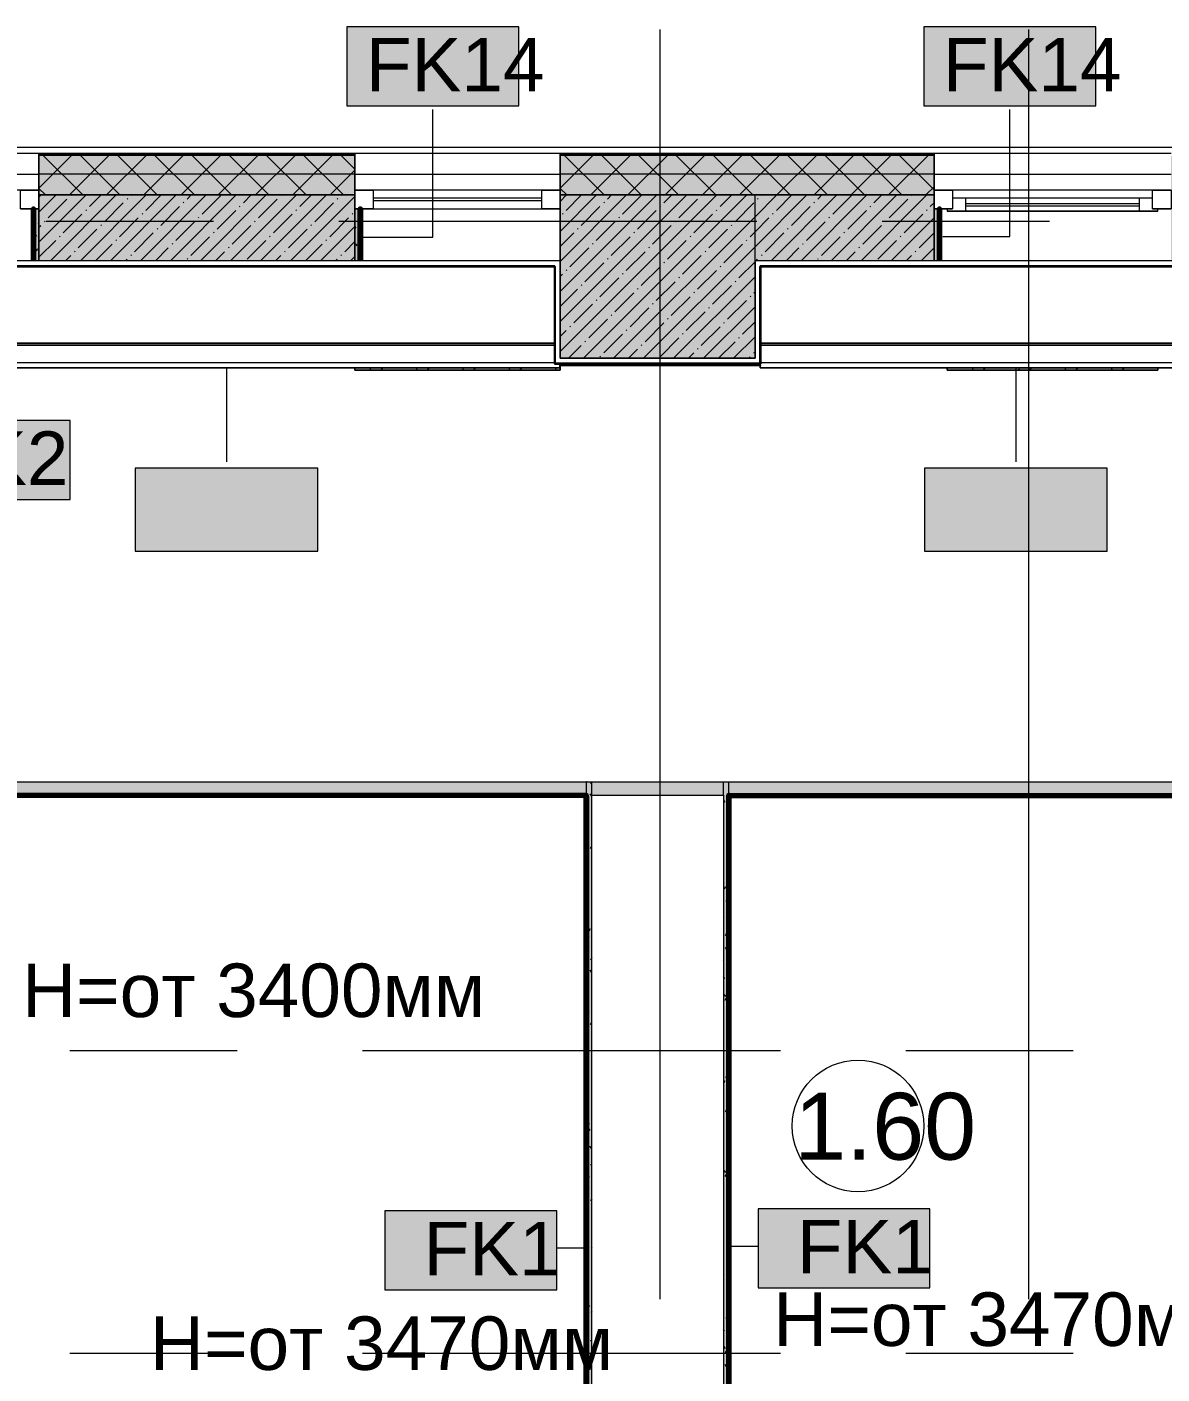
# Model space of a CAD drawing. Header units: millimetres. Extents: x -3817 to 677485, y -22715 to 103890.
# Drawn here: x 103648 to 107959, y 18832 to 23950 of the extents above; entities that cross this region are included whole.
import ezdxf

# ---------------------------------------------------------------- set-up
doc = ezdxf.new("R2010")
doc.units = ezdxf.units.MM
doc.layers.add('PDF _Геометрия', color=7, linetype='Continuous', true_color=0x1d1d1d)
doc.layers.add('PDF _Сплошная заливка', color=7, linetype='Continuous', true_color=0xffffff)
doc.layers.add('PDF _Текст', color=7, linetype='Continuous')
doc.styles.add('PDF GOST-Common', font='arial.ttf')

msp = doc.modelspace()

# ---------------------------------------------------------------- hatches: boundary and pattern name
at = {"layer": 'PDF _Сплошная заливка', "transparency": 33554559}
h = msp.add_hatch(color=256, dxfattribs=at)
h.paths.add_polyline_path([(111478.7, 23311.4), (111370.2, 23461.3), (111185.1, 23461.3), (111293.6, 23311.4), (111386.4, 23311.4)], flags=0)
h.paths.add_polyline_path([(109293.6, 23311.4), (109293.6, 23461.3), (107993.6, 23461.3), (107993.6, 23311.4), (108725.1, 23311.4)], flags=0)
h.paths.add_polyline_path([(103693.6, 23311.4), (104893.6, 23311.4), (104893.6, 23461.3), (103693.6, 23461.3)], flags=0)
h.paths.add_polyline_path([(107093.6, 23311.4), (107093.6, 23461.3), (105673.6, 23461.3), (105673.6, 23311.4), (106413.6, 23311.4)], flags=0)
h.paths.add_polyline_path([(111046.7, 23311.4), (110938.2, 23461.3), (110193.6, 23461.3), (110193.6, 23311.4), (110721, 23311.4)], flags=0)
h.paths.add_polyline_path([(98745.3, 23311.4), (101393.6, 23311.4), (101393.6, 23461.3), (96853.6, 23461.3), (96853.6, 23311.4), (98412.7, 23311.4)], flags=0)
h.paths.add_polyline_path([(93553.6, 23311.4), (93553.6, 23461.3), (93303.6, 23461.3), (93303.6, 23311.4), (93422.8, 23311.4)], flags=0)
h = msp.add_hatch(color=256, dxfattribs=at)
h.paths.add_polyline_path([(108638.6, 23061.4), (109293.6, 23061.4), (109293.6, 23311.4), (107993.6, 23311.4), (107993.6, 23061.4), (108468.6, 23061.4)], flags=0)
h.paths.add_polyline_path([(104893.6, 23061.4), (104893.6, 23311.4), (103693.6, 23311.4), (103693.6, 23061.4), (104733.2, 23061.4)], flags=0)
h.paths.add_polyline_path([(106413.6, 23061.4), (107093.6, 23061.4), (107093.6, 23311.4), (106413.6, 23311.4), (106413.6, 23061.6)], flags=0)
h.paths.add_polyline_path([(110193.6, 23061.4), (110593.6, 23062.4), (110593.6, 23311.4), (110193.6, 23311.4)], flags=0)
h.paths.add_polyline_path([(101043.6, 23061.4), (101393.6, 23061.4), (101393.6, 23311.4), (101043.6, 23311.4)], flags=0)
for points in [[(105673.6, 22691.3), (106413.6, 22691.3), (106413.6, 23311.4), (105673.6, 23311.4), (105673.6, 22836.2)], [(105672.5, 22645.3), (105673.6, 22645.3), (105672.5, 22655.3), (104893.6, 22655.3), (104893.6, 22645.3)], [(106293.6, 15821.4), (106313.6, 15821.4), (106313.6, 21081.3), (106293.6, 21081.3), (106293.6, 16746.6)]]:
    msp.add_hatch(color=256, dxfattribs=at).paths.add_polyline_path(points)
at = {"layer": 'PDF _Сплошная заливка', "true_color": 0xe7e7e7, "transparency": 33554559}
h = msp.add_hatch(color=254, dxfattribs=at)
h.paths.add_polyline_path([(110773.6, 21031.3), (110773.6, 21081.3), (106313.6, 21081.3), (106313.6, 21031.3), (110721, 21031.3)], flags=0)
h.paths.add_polyline_path([(106063.8, 21031.3), (106293.6, 21031.3), (106293.6, 21081.3), (105793.6, 21081.3), (105793.6, 21031.3)], flags=0)
h.paths.add_polyline_path([(105773.6, 21031.3), (105773.6, 21081.3), (101060.8, 21081.3), (101060.8, 21031.3), (103402.5, 21031.3)], flags=0)

# ---------------------------------------------------------------- linework, layer by layer
at = {"layer": 'PDF _Геометрия', "color": 7, "lineweight": 9}
for points in [[(105516, 23949.8), (104862.9, 23949.8), (104862.9, 23649.8), (105516, 23649.8)], [(107707.5, 23949.8), (107054.4, 23949.8), (107054.4, 23649.8), (107707.5, 23649.8)], [(103693.6, 23311.4), (104893.6, 23311.4)], [(105673.6, 23311.4), (107093.6, 23311.4)], [(106413.6, 23311.4), (105673.6, 23311.4), (105673.6, 22691.3), (106413.6, 22691.3)], [(105672.5, 22655.3), (101413.6, 22655.3)], [(108373.6, 22655.3), (106433.6, 22655.3)], [(103811.8, 22454.9), (103158.7, 22454.9), (103158.7, 22154.9), (103811.8, 22154.9)], [(104753.1, 22273.2), (104059.1, 22273.2), (104059.1, 21957.9), (104753.1, 21957.9)], [(104753.1, 22273.2), (104059.1, 22273.2), (104059.1, 21957.9), (104753.1, 21957.9)], [(107750.6, 22273.2), (107056.6, 22273.2), (107056.6, 21957.9), (107750.6, 21957.9)], [(107750.6, 22273.2), (107056.6, 22273.2), (107056.6, 21957.9), (107750.6, 21957.9)], [(105660.6, 19452.1), (105007.5, 19452.1), (105007.5, 19152.1), (105660.6, 19152.1)], [(107078.1, 19459.7), (106425, 19459.7), (106425, 19159.7), (107078.1, 19159.7)]]:
    msp.add_lwpolyline(points, close=True, dxfattribs=at)
at = {"layer": 'PDF _Геометрия', "color": 253, "lineweight": 9, "true_color": 0xaaaaaa}
for points in [[(106053.6, 19116.1), (106053.6, 21439.6), (106053.6, 23939.6)], [(107453.6, 19116.1), (107453.6, 21439.6), (107453.6, 23939.6)], [(103693.6, 23329.3), (101393.6, 23329.3)], [(105673.6, 23329.3), (104893.6, 23329.3)], [(105603.6, 23299.4), (104963.6, 23299.4)], [(105603.6, 23289.4), (104963.6, 23289.4)], [(107993.6, 23329.3), (107093.6, 23329.3)], [(103623.6, 23259.3), (103693.6, 23259.3)], [(104893.6, 23259.3), (105673.6, 23259.3)], [(107093.6, 23259.3), (107163.6, 23259.3)], [(107213.6, 23279.3), (107873.6, 23279.3)], [(107873.6, 23269.3), (107213.6, 23269.3)], [(107923.6, 23259.3), (107993.6, 23259.3)], [(103721.4, 23211.3), (104356.4, 23211.3)], [(104832.7, 23211.3), (106420.2, 23211.3)], [(106896.4, 23211.3), (107531.4, 23211.3)], [(103811.4, 20061.3), (104446.4, 20061.3)], [(104922.7, 20061.3), (106510.2, 20061.3)], [(106986.4, 20061.3), (107621.4, 20061.3)], [(103811.4, 18911.3), (104446.4, 18911.3)], [(104922.7, 18911.3), (106510.2, 18911.3)], [(106986.4, 18911.3), (107621.4, 18911.3)]]:
    msp.add_lwpolyline(points, dxfattribs=at)
at = {"layer": 'PDF _Геометрия', "color": 7, "lineweight": 9}
for points in [[(104922.7, 23150.8), (105189.4, 23150.8), (105189.4, 23635.9)], [(107126.5, 23153.2), (107380.9, 23153.2), (107380.9, 23635.9)], [(104893.6, 23464.4), (103693.6, 23464.4)], [(104893.6, 23461.3), (103693.6, 23461.3)], [(107093.6, 23464.4), (105673.6, 23464.4)], [(107093.6, 23461.3), (105673.6, 23461.3)], [(104893.6, 23390.3), (103693.6, 23390.3)], [(107093.6, 23390.3), (105673.6, 23390.3)], [(101414.6, 22675.3), (105652.6, 22675.3)], [(106433.6, 22664.3), (106433.6, 22655.3), (106433.6, 22671.3)], [(106434.6, 22675.3), (108372.6, 22675.3)], [(103543, 22655.3), (104406.1, 22655.3), (104406.1, 22297.7)], [(105672.5, 22670.3), (105672.5, 22655.3), (105672.5, 22664.3)], [(107403.6, 22655.3), (107403.6, 22297.7)], [(105773.6, 21031.3), (105773.6, 21081.3)], [(105793.6, 21031.3), (105793.6, 21081.3)], [(106293.6, 21031.3), (106293.6, 21081.3)], [(106313.6, 21031.3), (106313.6, 21081.3)], [(105773.1, 19310.2), (105660.6, 19310.2)], [(106314.1, 19317.8), (106425, 19317.8)]]:
    msp.add_lwpolyline(points, dxfattribs=at)
at = {"layer": 'PDF _Геометрия', "color": 9, "lineweight": 9, "true_color": 0xc0c0c0}
for points in [[(113094, 21168.3), (113094, 21191.3), (113049.4, 21191.3), (111385.5, 23491.3), (111163.4, 23491.3), (96853.6, 23491.3), (96853.6, 23481.4)], [(107993.6, 23469.3), (107093.6, 23469.3), (107093.6, 23311.4), (107093.6, 23469.3), (105673.6, 23469.3), (105673.6, 23311.4), (105673.6, 23469.3), (104893.6, 23469.3), (104893.6, 23311.4), (104893.6, 23469.3), (103693.6, 23469.3), (103693.6, 23311.4), (103693.6, 23469.3), (101393.6, 23469.3), (101393.6, 23311.4), (101393.6, 23469.3), (96853.6, 23469.3), (96853.6, 23311.4), (96853.6, 23061.4), (100823.6, 23061.4), (100823.6, 19661.3), (95043.6, 19661.3)], [(107093.6, 23259.3), (107093.6, 23061.4), (107093.6, 23311.4), (107093.6, 23259.3), (107113.6, 23259.3), (107113.6, 23061.4), (107093.6, 23061.4), (106413.6, 23061.4), (106413.6, 22691.3), (105673.6, 22691.3), (105673.6, 23061.4), (105653.6, 23061.4), (101393.6, 23061.4), (101393.6, 23259.3), (101393.6, 23311.4), (101393.6, 23061.4), (101393.6, 23041.3), (101393.6, 22686.3)], [(104893.6, 23259.3), (104913.6, 23259.3), (104913.6, 23061.4), (104893.6, 23061.4), (104893.6, 23259.3), (104893.6, 23311.4), (104893.6, 23061.4), (103693.6, 23061.4), (103673.6, 23061.4), (103673.6, 23259.3), (103693.6, 23259.3), (103693.6, 23311.4), (103693.6, 23061.4), (103693.6, 23259.3)], [(105673.6, 23061.4), (105673.6, 23311.4), (105673.6, 23061.4)], [(108373.6, 23041.3), (106433.6, 23041.3), (106433.6, 22691.3), (106433.6, 22671.3), (105673.6, 22671.3), (105653.6, 22671.3), (105653.6, 23041.3), (101413.6, 23041.3), (101413.6, 22686.3), (101413.6, 22666.3), (101393.6, 22666.3)], [(108393.6, 22685.3), (108393.6, 23041.3), (108393.6, 23061.4), (106433.6, 23061.4), (106413.6, 23061.4)], [(105673.6, 22665.3), (105673.6, 22670.3)], [(106413.6, 22670.4), (106413.6, 22665.3), (106433.6, 22665.3)], [(101060.8, 21031.3), (105773.6, 21031.3), (105773.6, 15821.4), (105793.6, 15821.4), (105793.6, 21031.3), (106293.6, 21031.3), (106293.6, 15821.4), (106313.6, 15821.4), (106313.6, 21031.3), (110773.6, 21031.3), (110773.6, 15891.3), (110793.6, 15891.3), (110793.6, 21031.3), (110793.6, 21081.3), (110773.6, 21081.3), (106313.6, 21081.3), (106293.6, 21081.3), (105793.6, 21081.3), (105773.6, 21081.3), (101060.8, 21081.3)]]:
    msp.add_lwpolyline(points, dxfattribs=at)
at = {"layer": 'PDF _Геометрия', "lineweight": 9}
for points in [[(103693.6, 23337), (103818, 23461.3)], [(103860.1, 23311.4), (103710.1, 23461.3)], [(103809.4, 23311.4), (103959.4, 23461.3)], [(104001.5, 23311.4), (103851.5, 23461.3)], [(103950.8, 23311.4), (104100.8, 23461.3)], [(104142.9, 23311.4), (103992.9, 23461.3)], [(104092.2, 23311.4), (104242.2, 23461.3)], [(104284.3, 23311.4), (104134.3, 23461.3)], [(104233.6, 23311.4), (104383.6, 23461.3)], [(104425.7, 23311.4), (104275.7, 23461.3)], [(104375.1, 23311.4), (104525.1, 23461.3)], [(104567.2, 23311.4), (104417.2, 23461.3)], [(104516.5, 23311.4), (104666.5, 23461.3)], [(104708.6, 23311.4), (104558.6, 23461.3)], [(104657.9, 23311.4), (104807.9, 23461.3)], [(104850, 23311.4), (104700, 23461.3)], [(104893.6, 23409.2), (104841.4, 23461.3)], [(105673.6, 23337.1), (105797.9, 23461.3)], [(105840, 23311.4), (105690, 23461.3)], [(105789.3, 23311.4), (105939.3, 23461.3)], [(105981.4, 23311.4), (105831.4, 23461.3)], [(105930.7, 23311.4), (106080.7, 23461.3)], [(106122.8, 23311.4), (105972.8, 23461.3)], [(106072.1, 23311.4), (106222.1, 23461.3)], [(106264.2, 23311.4), (106114.2, 23461.3)], [(106213.5, 23311.4), (106363.5, 23461.3)], [(106405.6, 23311.4), (106255.6, 23461.3)], [(106355, 23311.4), (106505, 23461.3)], [(106547.1, 23311.4), (106397.1, 23461.3)], [(106496.4, 23311.4), (106646.4, 23461.3)], [(106688.5, 23311.4), (106538.5, 23461.3)], [(106637.8, 23311.4), (106787.8, 23461.3)], [(106829.9, 23311.4), (106679.9, 23461.3)], [(106779.2, 23311.4), (106929.2, 23461.3)], [(106971.3, 23311.4), (106821.3, 23461.3)], [(106920.7, 23311.4), (107070.7, 23461.3)], [(107093.6, 23330.5), (106962.7, 23461.3)], [(104799.3, 23311.4), (104893.6, 23405.6)], [(107062.1, 23311.4), (107093.6, 23342.9)], [(103718.6, 23311.4), (103693.6, 23336.4)], [(103693.6, 23245.9), (103759, 23311.4)], [(103693.6, 23131.8), (103873.1, 23311.4)], [(103693.6, 23302.9), (103702, 23311.4)], [(103729, 23224.3), (103800.3, 23295.6)], [(103737.1, 23061.4), (103987.1, 23311.4)], [(103814.6, 23309.8), (103816.1, 23311.4)], [(103851.2, 23061.4), (104101.2, 23311.4)], [(103885.8, 23267.1), (103930.1, 23311.4)], [(103965.2, 23061.4), (104215.2, 23311.4)], [(104028.4, 23295.6), (104030.8, 23298)], [(104042.7, 23309.8), (104044.2, 23311.4)], [(104079.3, 23061.4), (104329.3, 23311.4)], [(104099.7, 23252.8), (104158.2, 23311.4)], [(104193.3, 23061.4), (104443.3, 23311.4)], [(104256.5, 23295.6), (104272.3, 23311.4)], [(104307.4, 23061.4), (104557.4, 23311.4)], [(104313.5, 23238.6), (104384.8, 23309.8)], [(104421.4, 23061.4), (104671.4, 23311.4)], [(104470.3, 23281.3), (104500.4, 23311.4)], [(104527.4, 23224.3), (104598.6, 23295.6)], [(104535.5, 23061.4), (104785.5, 23311.4)], [(104612.9, 23309.8), (104614.4, 23311.4)], [(104649.5, 23061.4), (104893.6, 23305.4)], [(104684.2, 23267.1), (104728.5, 23311.4)], [(104826.7, 23295.6), (104829.1, 23298)], [(104841, 23309.8), (104842.5, 23311.4)], [(105698.5, 23311.4), (105673.6, 23336.3)], [(105673.6, 23287.1), (105697.9, 23311.4)], [(105673.6, 23173), (105811.9, 23311.4)], [(105673.6, 23059), (105926, 23311.4)], [(105673.6, 22944.9), (106040, 23311.4)], [(105673.6, 22830.9), (106154.1, 23311.4)], [(105673.6, 22716.8), (106268.1, 23311.4)], [(105696.4, 23252.8), (105754.9, 23311.4)], [(105762.2, 22691.3), (106382.2, 23311.4)], [(105853.2, 23295.6), (105869, 23311.4)], [(105876.2, 22691.3), (106413.6, 23228.7), (106496.2, 23311.4)], [(105910.2, 23238.6), (105981.5, 23309.8)], [(105990.3, 22691.3), (106413.6, 23114.7), (106610.3, 23311.4)], [(106067, 23281.3), (106097, 23311.4)], [(106124.1, 23224.3), (106195.3, 23295.6)], [(106209.6, 23309.8), (106211.1, 23311.4)], [(106280.9, 23267.1), (106325.1, 23311.4)], [(106423.4, 23295.6), (106425.8, 23298)], [(106437.7, 23309.8), (106439.2, 23311.4)], [(106474.3, 23061.4), (106724.3, 23311.4)], [(106494.7, 23252.8), (106553.2, 23311.4)], [(106588.4, 23061.4), (106838.4, 23311.4)], [(106651.5, 23295.6), (106667.3, 23311.4)], [(106702.4, 23061.4), (106952.4, 23311.4)], [(106708.6, 23238.6), (106779.8, 23309.8)], [(106816.5, 23061.4), (107066.5, 23311.4)], [(106865.4, 23281.3), (106895.4, 23311.4)], [(106922.4, 23224.3), (106993.7, 23295.6)], [(107007.9, 23309.8), (107009.4, 23311.4)], [(103786, 23167.3), (103857.3, 23238.6)], [(103871.6, 23252.8), (103873.9, 23255.2)], [(103942.9, 23210), (104014.1, 23281.3)], [(104085.4, 23238.6), (104087.8, 23240.9)], [(104156.7, 23195.8), (104228, 23267.1)], [(104242.2, 23281.3), (104244.6, 23283.7)], [(104370.5, 23181.5), (104441.8, 23252.8)], [(104456.1, 23267.1), (104458.5, 23269.4)], [(104584.4, 23167.3), (104655.7, 23238.6)], [(104669.9, 23252.8), (104672.3, 23255.2)], [(104741.2, 23210), (104812.5, 23281.3)], [(104883.8, 23238.6), (104886.1, 23240.9)], [(105682.1, 23238.6), (105684.5, 23240.9)], [(105753.4, 23195.8), (105824.7, 23267.1)], [(105838.9, 23281.3), (105841.3, 23283.7)], [(105967.2, 23181.5), (106038.5, 23252.8)], [(106052.8, 23267.1), (106055.1, 23269.4)], [(106181.1, 23167.3), (106252.4, 23238.6)], [(106266.6, 23252.8), (106269, 23255.2)], [(106337.9, 23210), (106409.2, 23281.3)], [(106480.5, 23238.6), (106482.8, 23240.9)], [(106551.7, 23195.8), (106623, 23267.1)], [(106637.3, 23281.3), (106639.6, 23283.7)], [(106765.6, 23181.5), (106836.9, 23252.8)], [(106851.1, 23267.1), (106853.5, 23269.4)], [(106979.4, 23167.3), (107050.7, 23238.6)], [(107065, 23252.8), (107067.3, 23255.2)], [(107079.2, 23267.1), (107093.6, 23281.4)], [(103693.6, 23188.9), (103700.5, 23195.8)], [(103714.8, 23210), (103717.1, 23212.4)], [(103928.6, 23195.8), (103931, 23198.2)], [(103999.9, 23153), (104071.2, 23224.3)], [(104142.4, 23181.5), (104144.8, 23183.9)], [(104213.7, 23138.8), (104285, 23210)], [(104299.3, 23224.3), (104301.6, 23226.7)], [(104427.6, 23124.5), (104498.8, 23195.8)], [(104513.1, 23210), (104515.5, 23212.4)], [(104726.9, 23195.8), (104729.3, 23198.2)], [(104763.6, 23061.4), (104893.6, 23191.3)], [(104798.2, 23153), (104869.5, 23224.3)], [(105739.1, 23181.5), (105741.5, 23183.9)], [(105810.4, 23138.8), (105881.7, 23210)], [(105896, 23224.3), (105898.3, 23226.7)], [(106024.3, 23124.5), (106095.5, 23195.8)], [(106109.8, 23210), (106112.2, 23212.4)], [(106323.6, 23195.8), (106326, 23198.2)], [(106394.9, 23153), (106413.6, 23171.7), (106466.2, 23224.3)], [(106537.5, 23181.5), (106539.9, 23183.9)], [(106608.8, 23138.8), (106680, 23210)], [(106694.3, 23224.3), (106696.7, 23226.7)], [(106822.6, 23124.5), (106893.9, 23195.8)], [(106908.1, 23210), (106910.5, 23212.4)], [(106930.5, 23061.4), (107093.6, 23224.4)], [(103693.6, 23074.8), (103757.5, 23138.8)], [(103771.8, 23153), (103774.2, 23155.4)], [(103843.1, 23110.3), (103914.3, 23181.5)], [(103985.6, 23138.8), (103988, 23141.1)], [(104056.9, 23096), (104128.2, 23167.3)], [(104270.8, 23081.7), (104342, 23153)], [(104356.3, 23167.3), (104358.7, 23169.7)], [(104484.6, 23067.5), (104555.9, 23138.8)], [(104570.1, 23153), (104572.5, 23155.4)], [(104641.4, 23110.3), (104712.7, 23181.5)], [(104784, 23138.8), (104786.3, 23141.1)], [(104855.3, 23096), (104893.6, 23134.3)], [(105673.6, 23116), (105724.9, 23167.3)], [(105867.4, 23081.7), (105938.7, 23153)], [(105953, 23167.3), (105955.3, 23169.7)], [(106081.3, 23067.5), (106152.6, 23138.8)], [(106166.8, 23153), (106169.2, 23155.4)], [(106238.1, 23110.3), (106309.4, 23181.5)], [(106380.7, 23138.8), (106383, 23141.1)], [(106451.9, 23096), (106523.2, 23167.3)], [(106665.8, 23081.7), (106737.1, 23153)], [(106751.3, 23167.3), (106753.7, 23169.7)], [(106879.6, 23067.5), (106950.9, 23138.8)], [(106965.2, 23153), (106967.5, 23155.4)], [(107036.4, 23110.3), (107093.6, 23167.4)], [(103794.2, 23061.4), (103814.6, 23081.7)], [(103828.8, 23096), (103831.2, 23098.4)], [(103908.2, 23061.4), (103971.4, 23124.5)], [(104042.7, 23081.7), (104045, 23084.1)], [(104136.3, 23061.4), (104185.2, 23110.3)], [(104199.5, 23124.5), (104201.8, 23126.9)], [(104364.4, 23061.4), (104399.1, 23096)], [(104413.3, 23110.3), (104415.7, 23112.6)], [(104592.5, 23061.4), (104612.9, 23081.7)], [(104627.2, 23096), (104629.5, 23098.4)], [(104706.6, 23061.4), (104769.7, 23124.5)], [(104841, 23081.7), (104843.4, 23084.1)], [(105710.6, 23039), (105781.9, 23110.3)], [(105796.2, 23124.5), (105798.5, 23126.9)], [(105924.5, 23024.7), (105995.7, 23096)], [(106010, 23110.3), (106012.4, 23112.6)], [(106138.3, 23010.5), (106209.6, 23081.7)], [(106223.8, 23096), (106226.2, 23098.4)], [(106295.1, 23053.2), (106366.4, 23124.5)], [(106437.7, 23081.7), (106440.1, 23084.1)], [(106531.3, 23061.4), (106580.2, 23110.3)], [(106594.5, 23124.5), (106596.9, 23126.9)], [(106759.4, 23061.4), (106794.1, 23096)], [(106808.3, 23110.3), (106810.7, 23112.6)], [(106987.5, 23061.4), (107007.9, 23081.7)], [(107022.2, 23096), (107024.6, 23098.4)], [(107044.6, 23061.4), (107093.6, 23110.4)], [(104022.3, 23061.4), (104028.4, 23067.5)], [(104256.5, 23067.5), (104258.9, 23069.9)], [(104820.6, 23061.4), (104826.7, 23067.5)], [(104877.6, 23061.4), (104893.6, 23077.3)], [(105767.6, 22981.9), (105838.9, 23053.2)], [(105853.2, 23067.5), (105855.6, 23069.9)], [(105981.5, 22967.7), (106052.8, 23039)], [(106067, 23053.2), (106069.4, 23055.6)], [(106280.9, 23039), (106283.2, 23041.3)], [(106352.2, 22996.2), (106413.6, 23057.6)], [(106417.3, 23061.4), (106423.4, 23067.5)], [(106651.5, 23067.5), (106653.9, 23069.9)], [(105673.6, 23001.9), (105682.1, 23010.5)], [(105696.4, 23024.7), (105698.7, 23027.1)], [(105824.7, 22924.9), (105896, 22996.2)], [(105910.2, 23010.5), (105912.6, 23012.8)], [(106038.5, 22910.7), (106109.8, 22981.9)], [(106104.3, 22691.3), (106413.6, 23000.6)], [(106124.1, 22996.2), (106126.4, 22998.6)], [(106195.3, 22953.4), (106266.6, 23024.7)], [(106337.9, 22981.9), (106340.3, 22984.3)], [(105673.6, 22887.9), (105739.1, 22953.4)], [(105753.4, 22967.7), (105755.8, 22970.1)], [(105881.7, 22867.9), (105953, 22939.2)], [(105967.2, 22953.4), (105969.6, 22955.8)], [(106181.1, 22939.2), (106183.4, 22941.6)], [(106252.4, 22896.4), (106323.6, 22967.7)], [(106394.9, 22924.9), (106397.3, 22927.3)], [(106409.2, 22939.2), (106413.6, 22943.6)], [(105724.9, 22825.1), (105796.2, 22896.4)], [(105810.4, 22910.7), (105812.8, 22913)], [(105938.7, 22810.9), (106010, 22882.2)], [(106024.3, 22896.4), (106026.6, 22898.8)], [(106095.5, 22853.6), (106166.8, 22924.9)], [(106218.4, 22691.3), (106413.6, 22886.6)], [(106238.1, 22882.2), (106240.5, 22884.5)], [(106309.4, 22839.4), (106380.7, 22910.7)], [(105781.9, 22768.1), (105853.2, 22839.4)], [(105867.4, 22853.6), (105869.8, 22856)], [(105995.7, 22753.9), (106067, 22825.1)], [(106081.3, 22839.4), (106083.7, 22841.8)], [(106152.6, 22796.6), (106223.8, 22867.9)], [(106295.1, 22825.1), (106297.5, 22827.5)], [(106366.4, 22782.4), (106413.6, 22829.5)], [(105673.6, 22773.8), (105696.4, 22796.6)], [(105710.6, 22810.9), (105713, 22813.2)], [(105838.9, 22711.1), (105910.2, 22782.4)], [(105924.5, 22796.6), (105926.8, 22799)], [(106138.3, 22782.4), (106140.7, 22784.7)], [(106209.6, 22739.6), (106280.9, 22810.9)], [(105705.1, 22691.3), (105753.4, 22739.6)], [(105767.6, 22753.9), (105770, 22756.2)], [(105933.2, 22691.3), (105967.2, 22725.3)], [(105981.5, 22739.6), (105983.9, 22742)], [(106052.8, 22696.8), (106124.1, 22768.1)], [(106195.3, 22725.3), (106197.7, 22727.7)], [(106275.4, 22691.3), (106337.9, 22753.9)], [(106332.4, 22691.3), (106413.6, 22772.5)], [(106352.2, 22768.1), (106354.5, 22770.5)], [(105824.7, 22696.8), (105827, 22699.2)], [(106161.3, 22691.3), (106181.1, 22711.1)], [(106389.4, 22691.3), (106394.9, 22696.8)], [(106409.2, 22711.1), (106411.5, 22713.5)]]:
    msp.add_lwpolyline(points, dxfattribs=at)
at = {"layer": 'PDF _Геометрия', "color": 116, "lineweight": 13, "true_color": 0x008040}
for points in [[(101393.6, 23390.3), (103693.6, 23390.3)], [(104893.6, 23390.3), (105673.6, 23390.3)], [(107093.6, 23390.3), (107993.6, 23390.3)]]:
    msp.add_lwpolyline(points, dxfattribs=at)
at = {"layer": 'PDF _Геометрия', "color": 253, "lineweight": 13, "true_color": 0xaaaaaa}
for points in [[(103693.6, 23329.3), (103693.6, 23259.3), (103623.6, 23259.3), (103623.6, 23329.3)], [(104963.6, 23329.3), (104963.6, 23259.3), (104893.6, 23259.3), (104893.6, 23329.3)], [(105673.6, 23329.3), (105673.6, 23259.3), (105603.6, 23259.3), (105603.6, 23329.3)], [(107163.6, 23329.3), (107163.6, 23259.3), (107093.6, 23259.3), (107093.6, 23329.3)], [(107143.6, 23249.3), (107943.6, 23249.3), (107943.6, 23259.3), (107923.6, 23259.3), (107923.6, 23299.4), (107163.6, 23299.4), (107163.6, 23259.3), (107143.6, 23259.3)], [(107993.6, 23329.3), (107993.6, 23259.3), (107923.6, 23259.3), (107923.6, 23329.3)]]:
    msp.add_lwpolyline(points, close=True, dxfattribs=at)
for points in [[(107213.6, 23249.3), (107213.6, 23299.4)], [(107873.6, 23249.3), (107873.6, 23299.4)], [(107943.6, 23249.3), (107143.6, 23249.3)]]:
    msp.add_lwpolyline(points, dxfattribs=at)
at = {"layer": 'PDF _Геометрия', "color": 7, "lineweight": 70, "true_color": 0xffd2ff}
for points in [[(103672.6, 23061.4), (103672.6, 23259.3), (103673.6, 23259.3), (103673.6, 23061.4)], [(104913.6, 23061.4), (104913.6, 23259.3), (104914.6, 23259.3), (104914.6, 23061.4)], [(107113.6, 23061.4), (107113.6, 23259.3), (107114.6, 23259.3), (107114.6, 23061.4)]]:
    msp.add_lwpolyline(points, dxfattribs=at)
at = {"layer": 'PDF _Геометрия', "color": 253, "lineweight": 9, "true_color": 0x9b9b9b}
for points in [[(103692.7, 23247.3), (103693.6, 23247.3)], [(104894.7, 23253.8), (104893.6, 23255.8)], [(107110.9, 23243), (107105.8, 23234.2)], [(103681.7, 23216.6), (103676.7, 23207.9)], [(103693.6, 23200.6), (103691.5, 23204.3)], [(104895.2, 23184.8), (104893.6, 23182)], [(104898.8, 23185.8), (104893.8, 23194.5)], [(104911.9, 23216.9), (104913.6, 23216.9)], [(107095.2, 23222), (107093.6, 23224.8)], [(107106.5, 23216.9), (107113.6, 23216.9)], [(103677.6, 23148.6), (103673.6, 23141.6)], [(103685.4, 23153.9), (103680.3, 23162.6)], [(103692.7, 23155.9), (103693.6, 23155.9)], [(103674.2, 23112.3), (103673.6, 23113.4)], [(103688.8, 23107), (103683.8, 23098.3)], [(104902.9, 23117.7), (104897.9, 23126.4)], [(104911.9, 23125.4), (104913.6, 23125.4)], [(104913.6, 23094.8), (104912.4, 23092.8)], [(107106.5, 23094.9), (107113.6, 23094.9)], [(107113.6, 23068.2), (107113.6, 23068.3)], [(105773.6, 21083.3), (105775.4, 21083.3)], [(105793.1, 21027.2), (105788, 21036)], [(105792.5, 21081.3), (105788.1, 21073.8)], [(105773.6, 20991.8), (105775.4, 20991.8)], [(105781.9, 20985.6), (105776.9, 20994.3)], [(106299.8, 21003), (106294.8, 21011.7)], [(106313.6, 20886.7), (106309, 20878.7)], [(105774.8, 20875.9), (105773.6, 20878.1)], [(105773.6, 20869.9), (105775.4, 20869.9)], [(105792, 20836.8), (105787, 20828.1)], [(105778.9, 20807.9), (105773.9, 20816.6)], [(105773.6, 20748), (105775.4, 20748)], [(105793.6, 20721.6), (105793.2, 20722.2)], [(106301.7, 20683.3), (106296.7, 20674.6)], [(105773.6, 20656.5), (105775.4, 20656.5)], [(105779.8, 20632.7), (105774.8, 20624)], [(106309, 20621.2), (106304, 20629.9)], [(106308.8, 20573.6), (106303.8, 20564.9)], [(105773.6, 20534.6), (105775.4, 20534.6)], [(105786.9, 20523), (105781.8, 20514.3)], [(106313.1, 20553.2), (106308.1, 20561.9)], [(105784.1, 20494.1), (105779.1, 20502.8)], [(106304.7, 20505.6), (106299.7, 20496.9)], [(106313.6, 20491.5), (106312.2, 20493.9)], [(105782.8, 20455), (105777.8, 20446.3)], [(106306.1, 20443.5), (106301, 20452.2)], [(106313.6, 20460), (106310.9, 20455.3)], [(105773.6, 20412.7), (105775.4, 20412.7)], [(105793.6, 20412.7), (105788.9, 20404.6)], [(106294.9, 20401.9), (106293.6, 20404.2)], [(105773.6, 20321.3), (105775.4, 20321.3)], [(105792.3, 20358.1), (105787.2, 20366.8)], [(106299, 20333.9), (106294, 20342.6)], [(106303.1, 20265.8), (106298, 20274.5)], [(106303.6, 20259.9), (106298.6, 20251.2)], [(106313.6, 20216.1), (106309.8, 20209.5)], [(105773.6, 20199.3), (105775.4, 20199.3)], [(105781.7, 20209.3), (105776.7, 20200.5)], [(105792.8, 20167.6), (105787.8, 20158.9)], [(105778.1, 20138.7), (105773.6, 20146.6)], [(105773.6, 20077.4), (105775.4, 20077.4)], [(105773.6, 19986), (105775.4, 19986)], [(106308.2, 19952.1), (106303.2, 19960.8)], [(106298.5, 19946.1), (106293.6, 19937.6)], [(105776.5, 19895.5), (105773.6, 19890.4)], [(105773.6, 19864.1), (105775.4, 19864.1)], [(106294.4, 19878.1), (106293.6, 19876.7)], [(105793.6, 19807.2), (105793.5, 19807.3)], [(106305.5, 19836.4), (106300.5, 19827.7)], [(106313.6, 19820.9), (106311.4, 19824.7)], [(105783.6, 19785.8), (105778.6, 19777.1)], [(105787.4, 19756.9), (105782.4, 19765.6)], [(105773.6, 19742.1), (105775.4, 19742.1)], [(106294.1, 19732.7), (106293.6, 19733.6)], [(105791.5, 19688.9), (105786.4, 19697.6)], [(105773.6, 19650.7), (105775.4, 19650.7)], [(105793.6, 19624.3), (105790.5, 19629.6)], [(106302.3, 19596.7), (106297.2, 19605.4)], [(105784.4, 19579.2), (105779.4, 19587.9)], [(106304.4, 19590.7), (106299.4, 19582)], [(105773.6, 19528.8), (105775.4, 19528.8)], [(105782.5, 19540.1), (105777.5, 19531.4)], [(105793.6, 19498.3), (105788.6, 19489.7)], [(106313.6, 19545.6), (106310.6, 19540.3)], [(105777.3, 19469.6), (105773.6, 19476.1)], [(105773.6, 19406.9), (105775.4, 19406.9)], [(105781.4, 19401.5), (105776.4, 19410.2)], [(106313.6, 19362.7), (106313.6, 19362.6)], [(105773.6, 19315.4), (105775.4, 19315.4)], [(105793.6, 19315.4), (105791.6, 19312)], [(105773.6, 19193.5), (105775.4, 19193.5)], [(106295.2, 19208.9), (106293.6, 19206.1)], [(106311.5, 19214.9), (106306.5, 19223.6)], [(106313.6, 19150.3), (106310.6, 19155.5)], [(105786.6, 19087.8), (105781.6, 19096.5)], [(106313.6, 19118.8), (106312.5, 19116.9)], [(105773.6, 19071.6), (105775.4, 19071.6)], [(105793.6, 19071.6), (105790.5, 19066.3)], [(106308.5, 19037.2), (106303.5, 19045.9)], [(106297.4, 18995.5), (106293.6, 19002.1)], [(105773.6, 18980.1), (105775.4, 18980.1)], [(105793.6, 18953.7), (105789.7, 18960.4)], [(106294.1, 18963.2), (106293.6, 18962.3)], [(106301.5, 18927.5), (106296.4, 18936.2)], [(106305.2, 18921.5), (106300.2, 18912.8)], [(105773.6, 18858.2), (105775.4, 18858.2)], [(105783.3, 18870.9), (105778.3, 18862.2)], [(106305.6, 18859.5), (106300.5, 18868.2)]]:
    msp.add_lwpolyline(points, dxfattribs=at)
at = {"layer": 'PDF _Геометрия', "color": 96, "lineweight": 30, "true_color": 0x008000}
for points in [[(101414.6, 23041.3), (105652.6, 23041.3)], [(106434.6, 23040.3), (106434.6, 22670.3), (106433.6, 22670.3), (105652.6, 22670.3), (105652.6, 22671.3), (105652.6, 23040.3)], [(105653.6, 22836.2), (105653.6, 22671.3), (106433.6, 22671.3), (106433.6, 23040.3), (108373.6, 23040.3), (108373.6, 22665.3), (108372.6, 22665.3), (108372.6, 23040.3), (108373.6, 23040.3)], [(106433.6, 23041.3), (108373.6, 23041.3)], [(107093.6, 23040.3), (107993.6, 23040.3), (107093.6, 23040.3)], [(105652.6, 22836.2), (105652.6, 22675.3)], [(106434.6, 22740.3), (106434.6, 22748.2)], [(105672.5, 22665.3), (106433.6, 22665.3)], [(105673.6, 22664.3), (106433.6, 22664.3), (105672.5, 22664.3)]]:
    msp.add_lwpolyline(points, dxfattribs=at)
msp.add_lwpolyline([(101414.6, 23040.3), (103693.6, 23040.3), (104893.6, 23040.3), (105652.6, 23040.3)], close=True, dxfattribs=at)
at = {"layer": 'PDF _Геометрия', "color": 9, "lineweight": 9, "true_color": 0xc0c0c0}
for points in [[(101414.6, 22748.2), (105652.6, 22748.2)], [(105652.6, 22740.3), (101414.6, 22740.3)], [(106434.6, 22748.2), (108372.6, 22748.2)], [(108372.6, 22740.3), (106434.6, 22740.3)]]:
    msp.add_lwpolyline(points, close=True, dxfattribs=at)
at = {"layer": 'PDF _Геометрия', "color": 8, "lineweight": 9, "true_color": 0x808080}
for points in [[(104893.6, 22655.3), (104893.6, 22645.3), (105673.6, 22645.3), (105673.6, 22664.3), (105673.6, 22645.3), (104893.6, 22645.3)], [(107143.6, 22655.3), (107143.6, 22645.3), (107943.6, 22645.3), (107943.6, 22655.3), (107943.6, 22645.3), (107143.6, 22645.3)]]:
    msp.add_lwpolyline(points, close=True, dxfattribs=at)
at = {"layer": 'PDF _Геометрия', "color": 252, "lineweight": 9, "true_color": 0x959595}
for points in [[(104955.9, 22645.3), (104950.1, 22655.3)], [(104994, 22645.3), (104999.7, 22655.3)], [(105131.8, 22645.3), (105126.1, 22655.3)], [(105169.9, 22645.3), (105175.7, 22655.3)], [(105307.8, 22645.3), (105302, 22655.3)], [(105345.9, 22645.3), (105351.7, 22655.3)], [(105483.8, 22645.3), (105478, 22655.3)], [(105521.9, 22645.3), (105527.7, 22655.3)], [(105659.8, 22645.3), (105654, 22655.3)], [(107243.6, 22645.3), (107237.8, 22655.3)], [(107281.7, 22645.3), (107287.4, 22655.3)], [(107419.5, 22645.3), (107413.8, 22655.3)], [(107457.6, 22645.3), (107463.4, 22655.3)], [(107595.5, 22645.3), (107589.7, 22655.3)], [(107633.6, 22645.3), (107639.4, 22655.3)], [(107771.5, 22645.3), (107765.7, 22655.3)], [(107809.6, 22645.3), (107815.4, 22655.3)], [(107943.6, 22652.1), (107941.7, 22655.3)]]:
    msp.add_lwpolyline(points, dxfattribs=at)
at = {"layer": 'PDF _Геометрия', "color": 231, "lineweight": 70, "true_color": 0xff80c0}
for points in [[(101060.8, 21031.3), (105772.6, 21031.3), (105772.6, 21030.3), (101060.8, 21030.3)], [(105760.8, 15912.4), (105772.6, 15912.4), (105772.6, 21026.3), (105773.6, 21026.3), (105773.6, 15912.4), (105801.6, 15912.4), (105801.6, 15911.3), (105760.8, 15911.3)], [(106332.8, 15911.3), (106313.6, 15911.3), (106313.6, 15912.4), (106313.6, 21031.3), (106314.6, 21031.3), (106314.6, 15912.4), (106332.8, 15912.4)]]:
    msp.add_lwpolyline(points, dxfattribs=at)
at = {"layer": 'PDF _Геометрия', "color": 231, "lineweight": 53, "true_color": 0xff80c0}
for points in [[(106314.6, 21031.3), (110772.6, 21031.3)], [(110772.6, 21030.3), (106314.6, 21030.3)]]:
    msp.add_lwpolyline(points, dxfattribs=at)
at = {"layer": 'PDF _Геометрия', "color": 231, "lineweight": 70, "true_color": 0xff80c0}
msp.add_lwpolyline([(106314.6, 21030.3), (110794.6, 21030.3), (110794.6, 21029.3), (106314.6, 21029.3)], close=True, dxfattribs=at)
at = {"layer": 'PDF _Геометрия', "color": 7, "lineweight": 9}
msp.add_circle((106804.6, 19774.6), 250, dxfattribs=at)
msp.add_circle((106804.6, 19774.6), 250, dxfattribs=at)
at = {"layer": 'PDF _Сплошная заливка', "lineweight": 9, "transparency": 33554559}
for points in [[(105516, 23949.8), (104862.9, 23949.8), (105516, 23649.8), (104862.9, 23649.8)], [(107707.5, 23949.8), (107054.4, 23949.8), (107707.5, 23649.8), (107054.4, 23649.8)], [(103811.8, 22454.9), (103158.7, 22454.9), (103811.8, 22154.9), (103158.7, 22154.9)], [(104753.1, 22273.2), (104059.1, 22273.2), (104753.1, 21957.9), (104059.1, 21957.9)], [(107750.6, 22273.2), (107056.6, 22273.2), (107750.6, 21957.9), (107056.6, 21957.9)], [(105660.6, 19452.1), (105007.5, 19452.1), (105660.6, 19152.1), (105007.5, 19152.1)], [(107078.1, 19459.7), (106425, 19459.7), (107078.1, 19159.7), (106425, 19159.7)]]:
    msp.add_solid(points, dxfattribs=at)
at = {"layer": 'PDF _Сплошная заливка', "color": 7, "lineweight": 35, "true_color": 0xffd2ff, "transparency": 33554559}
for points in [[(103672.6, 23061.4), (103673.6, 23061.4), (103672.6, 23259.3)], [(104913.6, 23061.4), (104914.6, 23061.4), (104913.6, 23259.3)], [(107113.6, 23061.4), (107114.6, 23061.4), (107113.6, 23259.3)]]:
    msp.add_solid(points, dxfattribs=at)
at = {"layer": 'PDF _Сплошная заливка', "lineweight": 35, "transparency": 33554559}
for points in [[(103673.6, 23061.4), (103693.6, 23061.4), (103673.6, 23259.3), (103693.6, 23259.3)], [(104913.6, 23061.4), (104913.6, 23259.3), (104893.6, 23061.4), (104893.6, 23259.3)], [(107093.6, 23061.4), (107113.6, 23061.4), (107093.6, 23259.3), (107113.6, 23259.3)], [(107143.6, 22645.3), (107943.6, 22645.3), (107143.6, 22655.3), (107943.6, 22655.3)], [(105793.6, 15821.4), (105793.6, 21081.3), (105773.6, 15821.4), (105773.6, 21081.3)]]:
    msp.add_solid(points, dxfattribs=at)
at = {"layer": 'PDF _Сплошная заливка', "color": 96, "lineweight": 35, "true_color": 0x008000, "transparency": 33554559}
for points in [[(105652.6, 23040.3), (105652.6, 23041.3), (104733.2, 23040.3)], [(106433.6, 22664.3), (106433.6, 22665.3), (106063.8, 22664.3)]]:
    msp.add_solid(points, dxfattribs=at)
at = {"layer": 'PDF _Сплошная заливка', "color": 254, "lineweight": 35, "true_color": 0xffb9dc, "transparency": 33554559}
msp.add_solid([(105772.6, 21030.3), (105772.6, 21031.3), (103402.5, 21030.3)], dxfattribs=at)

# ---------------------------------------------------------------- texts
at = {"layer": 'PDF _Текст', "char_height": 203.2, "attachment_point": 4, "style": 'PDF GOST-Common'}
for s, insert in [('FK14', (104935.7, 23806.4)), ('FK14', (107127.2, 23806.4)), ('FK2', (103285.1, 22311.5)), ('FK1', (105154.6, 19308.7)), ('FK1', (106572.1, 19316.3))]:
    msp.add_mtext(s, dxfattribs=dict(at, insert=insert))
at = {"layer": 'PDF _Текст', "color": 250, "true_color": 0x3c3c3c, "attachment_point": 4, "style": 'PDF GOST-Common'}
for s, insert, char_height in [('Н=от 3400мм', (103629.7, 20288.5), 203.2), ('1.60', (106562.7, 19771.8), 254), ('Н=от 3470мм', (106482.9, 19039.1), 203.2), ('Н=от 3470мм', (104115.4, 18948), 203.2)]:
    msp.add_mtext(s, dxfattribs=dict(at, insert=insert, char_height=char_height))

doc.saveas('drawing.dxf')
